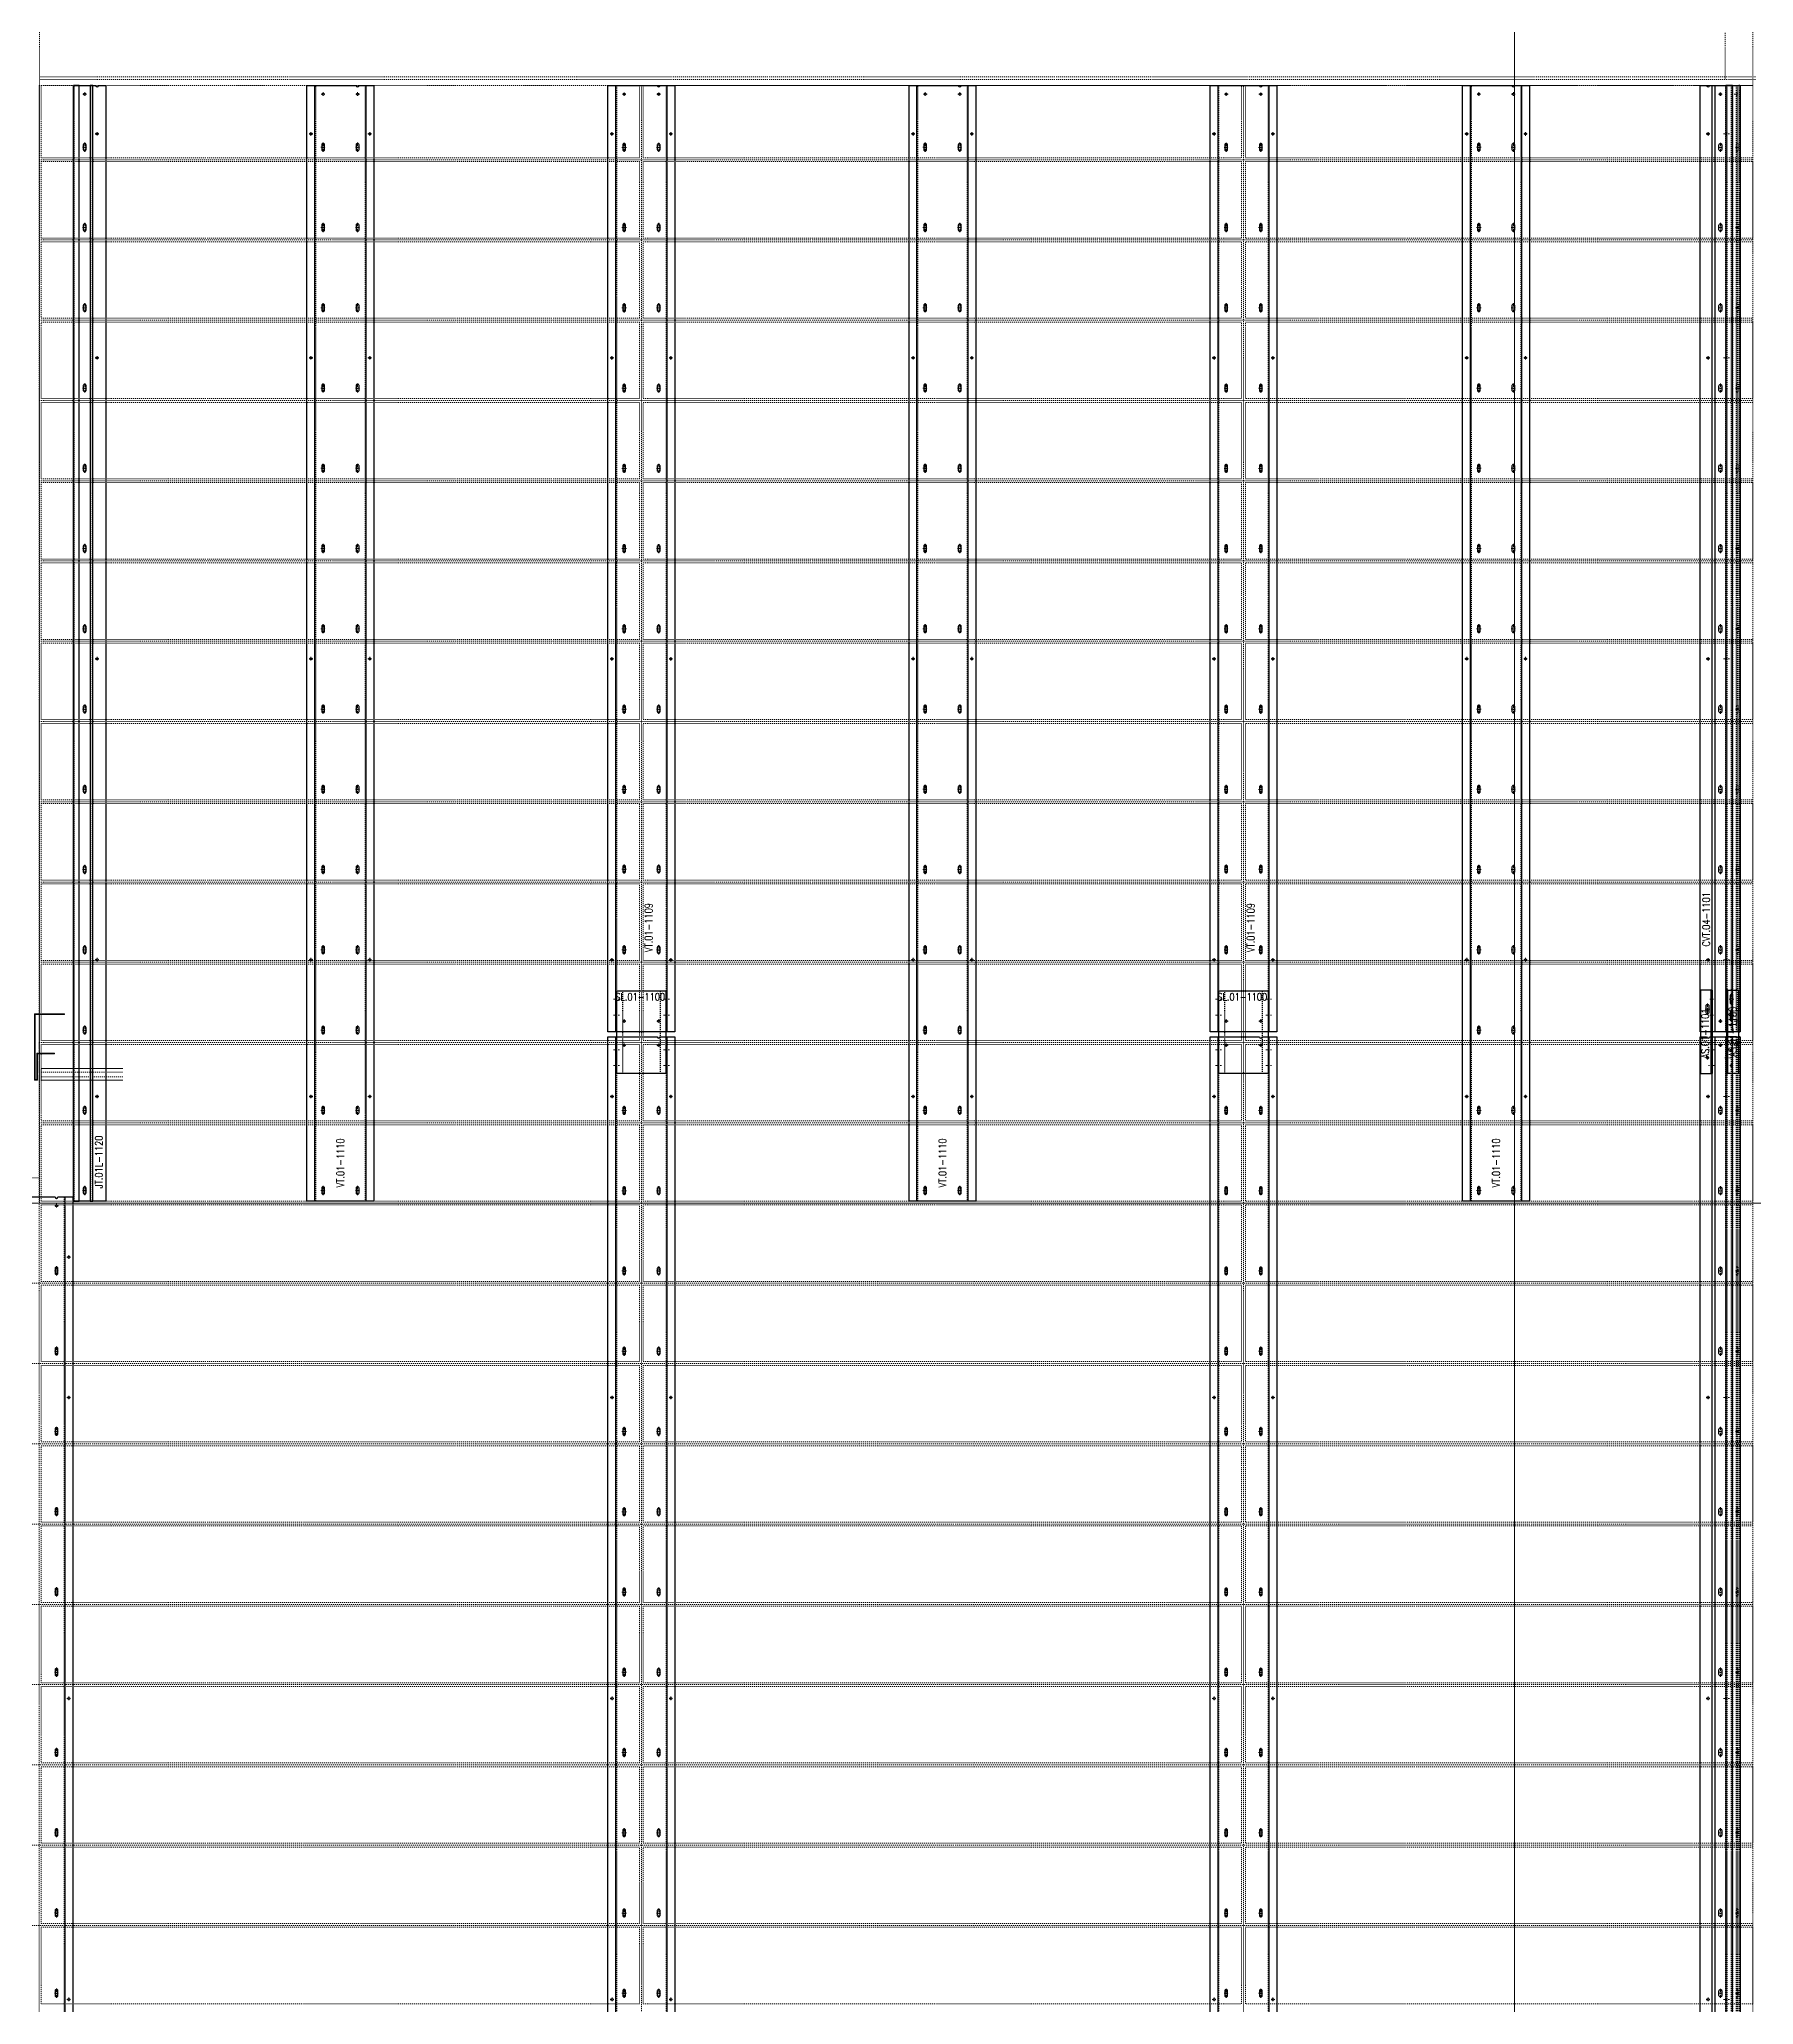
# Model space of a CAD drawing. Header units: inches. Extents: x 11737 to 18084, y -4365 to 1695.
# Drawn here: x 13754.7 to 13925.5, y -348.7 to -152.8 of the extents above; entities that cross this region are included whole.
import ezdxf

# ---------------------------------------------------------------- set-up
doc = ezdxf.new("R2010")
doc.units = ezdxf.units.IN
doc.header["$MEASUREMENT"] = 0
for name, pattern in [('INC-200$0$NBK_CenterX2', [1.083333, 0.666667, -0.125, 0.166667, -0.125]), ('NBK_Center', [0.541667, 0.333333, -0.0625, 0.083333, -0.0625]), ('NBK_Center2', [0.270833, 0.166667, -0.03125, 0.041667, -0.03125]), ('NBK_CenterX2', [1.083333, 0.666667, -0.125, 0.166667, -0.125]), ('NBK_Hidden', [0.125, 0.083333, -0.041667]), ('NBK_Hidden2', [0.0625, 0.041667, -0.020833])]:
    doc.linetypes.add(name, pattern=pattern)
doc.layers.get('Defpoints').update_dxf_attribs({"color": 250, "lineweight": 0})
for name, color, linetype, lineweight in [('!Arch2', 8, 'Continuous', 9), ('!Bracket', 11, 'Continuous', 25), ('!Clip - bent', 20, 'Continuous', 25), ('!Dimension', 50, 'Continuous', 5), ('!Extrusion', 140, 'Continuous', 25), ('!Gridline', 112, 'NBK_CenterX2', 5), ('!Linetype_Center', 220, 'NBK_Center', 9), ('!Linetype_Center2', 222, 'NBK_Center2', 9), ('!Linetype_CenterX2', 224, 'NBK_CenterX2', 9), ('!Linetype_Hidden', 210, 'NBK_Hidden', 9), ('!Misc2', 252, 'NBK_Hidden2', 5), ('!Terracotta', 31, 'Continuous', 20), ('!Terracotta Hatch -- Section', 44, 'Continuous', 5), ('INC-200$0$!Gridline @ 1', 112, 'INC-200$0$NBK_CenterX2', 5)]:
    doc.layers.add(name, color=color, linetype=linetype, lineweight=lineweight)
doc.styles.add('Romans', font='romans.shx', dxfattribs={"width": 0.8})

# ---------------------------------------------------------------- blocks, each defined once
blk = doc.blocks.new('WEST ELEVATION GRID')
for p, q in [((0, -106.7), (0, 1818.09)), ((-1655, 242.4), (842.95, 242.4))]:
    blk.add_line(p, q)
blk = doc.blocks.new('A201')
for p, q in [((23.75, -25), (23.75, 1418.64)), ((-147.01, 1362.9), (-147.01, 218.4)), ((21, 338.4), (21, 330.4)), ((24, 330.65), (-147.01, 330.65)), ((24, 330.4), (-147.01, 330.4)), ((-147.01, 220.9), (-204.51, 220.9))]:
    blk.add_line(p, q)
blk = doc.blocks.new('EWA-TM TERRACOTTA WEST')
at = {"layer": '!Linetype_Hidden'}
for p, q in [((1185, 353.81), (1355.76, 353.81)), ((1245, 96.49), (1245, 353.81)), ((1305, 0.4), (1305, 353.81)), ((1185, 346.4), (1355.76, 346.4)), ((1185, 338.4), (1355.76, 338.4)), ((1185, 330.4), (1355.76, 330.4)), ((1185, 322.4), (1355.76, 322.4)), ((1185, 314.4), (1355.76, 314.4)), ((1185, 306.4), (1355.76, 306.4)), ((1185, 298.4), (1355.76, 298.4)), ((1185, 290.4), (1355.76, 290.4)), ((1185, 282.4), (1355.76, 282.4)), ((1185, 274.4), (1355.76, 274.4)), ((1185, 266.4), (1355.76, 266.4)), ((1185, 258.4), (1355.76, 258.4)), ((1185, 250.4), (1355.76, 250.4)), ((1185, 2.4), (1185, 242.4)), ((-23.75, 234.4), (1355.76, 234.4)), ((-23.75, 226.4), (1355.76, 226.4)), ((-23.75, 218.4), (1355.76, 218.4)), ((-23.75, 210.4), (1355.76, 210.4)), ((-23.75, 202.4), (1355.76, 202.4)), ((-23.75, 194.4), (1355.76, 194.4)), ((-23.75, 186.4), (1355.76, 186.4)), ((-23.75, 178.4), (1355.76, 178.4)), ((-23.75, 170.4), (1355.76, 170.4))]:
    blk.add_line(p, q, dxfattribs=at)
blk.add_lwpolyline([(1185, 353.81), (1185, 242.4), (1125, 242.4), (1125, 353.81)], dxfattribs=at)
for points in [[(1244.81, 346.59), (1185.19, 346.59), (1185.19, 353.81), (1244.81, 353.81)], [(1245.19, 346.59), (1304.81, 346.59), (1304.81, 353.81), (1245.19, 353.81)], [(1305.19, 346.59), (1355.76, 346.59), (1355.76, 353.81), (1305.19, 353.81)], [(1244.81, 338.59), (1185.19, 338.59), (1185.19, 346.21), (1244.81, 346.21)], [(1245.19, 338.59), (1304.81, 338.59), (1304.81, 346.21), (1245.19, 346.21)], [(1355.76, 338.59), (1305.19, 338.59), (1305.19, 346.21), (1355.76, 346.21)], [(1244.81, 338.21), (1185.19, 338.21), (1185.19, 330.59), (1244.81, 330.59)], [(1245.19, 338.21), (1304.81, 338.21), (1304.81, 330.59), (1245.19, 330.59)], [(1355.76, 338.21), (1305.19, 338.21), (1305.19, 330.59), (1355.76, 330.59)], [(1244.81, 322.59), (1185.19, 322.59), (1185.19, 330.21), (1244.81, 330.21)], [(1245.19, 322.59), (1304.81, 322.59), (1304.81, 330.21), (1245.19, 330.21)], [(1355.76, 322.59), (1305.19, 322.59), (1305.19, 330.21), (1355.76, 330.21)], [(1244.81, 322.21), (1185.19, 322.21), (1185.19, 314.59), (1244.81, 314.59)], [(1245.19, 322.21), (1304.81, 322.21), (1304.81, 314.59), (1245.19, 314.59)], [(1355.76, 322.21), (1305.19, 322.21), (1305.19, 314.59), (1355.76, 314.59)], [(1244.81, 306.59), (1185.19, 306.59), (1185.19, 314.21), (1244.81, 314.21)], [(1245.19, 306.59), (1304.81, 306.59), (1304.81, 314.21), (1245.19, 314.21)], [(1355.76, 306.59), (1305.19, 306.59), (1305.19, 314.21), (1355.76, 314.21)], [(1244.81, 306.21), (1185.19, 306.21), (1185.19, 298.59), (1244.81, 298.59)], [(1245.19, 306.21), (1304.81, 306.21), (1304.81, 298.59), (1245.19, 298.59)], [(1355.76, 306.21), (1305.19, 306.21), (1305.19, 298.59), (1355.76, 298.59)], [(1244.81, 290.59), (1185.19, 290.59), (1185.19, 298.21), (1244.81, 298.21)], [(1245.19, 290.59), (1304.81, 290.59), (1304.81, 298.21), (1245.19, 298.21)], [(1355.76, 290.59), (1305.19, 290.59), (1305.19, 298.21), (1355.76, 298.21)], [(1244.81, 290.21), (1185.19, 290.21), (1185.19, 282.59), (1244.81, 282.59)], [(1245.19, 290.21), (1304.81, 290.21), (1304.81, 282.59), (1245.19, 282.59)], [(1355.76, 290.21), (1305.19, 290.21), (1305.19, 282.59), (1355.76, 282.59)], [(1244.81, 274.59), (1185.19, 274.59), (1185.19, 282.21), (1244.81, 282.21)], [(1245.19, 274.59), (1304.81, 274.59), (1304.81, 282.21), (1245.19, 282.21)], [(1355.76, 274.59), (1305.19, 274.59), (1305.19, 282.21), (1355.76, 282.21)], [(1244.81, 274.21), (1185.19, 274.21), (1185.19, 266.59), (1244.81, 266.59)], [(1245.19, 274.21), (1304.81, 274.21), (1304.81, 266.59), (1245.19, 266.59)], [(1355.76, 274.21), (1305.19, 274.21), (1305.19, 266.59), (1355.76, 266.59)], [(1244.81, 258.59), (1185.19, 258.59), (1185.19, 266.21), (1244.81, 266.21)], [(1245.19, 258.59), (1304.81, 258.59), (1304.81, 266.21), (1245.19, 266.21)], [(1355.76, 258.59), (1305.19, 258.59), (1305.19, 266.21), (1355.76, 266.21)], [(1244.81, 258.21), (1185.19, 258.21), (1185.19, 250.59), (1244.81, 250.59)], [(1245.19, 258.21), (1304.81, 258.21), (1304.81, 250.59), (1245.19, 250.59)], [(1355.76, 258.21), (1305.19, 258.21), (1305.19, 250.59), (1355.76, 250.59)], [(1244.81, 242.59), (1185.19, 242.59), (1185.19, 250.21), (1244.81, 250.21)], [(1245.19, 242.59), (1304.81, 242.59), (1304.81, 250.21), (1245.19, 250.21)], [(1355.76, 242.59), (1305.19, 242.59), (1305.19, 250.21), (1355.76, 250.21)], [(1185.19, 242.21), (1185.19, 234.59), (1244.81, 234.59), (1244.81, 242.21), (1185.19, 242.21), (1185.19, 242.21)], [(1245.19, 242.21), (1304.81, 242.21), (1304.81, 234.59), (1245.19, 234.59)], [(1355.76, 242.21), (1305.19, 242.21), (1305.19, 234.59), (1355.76, 234.59)], [(1244.81, 226.59), (1185.19, 226.59), (1185.19, 234.21), (1244.81, 234.21)], [(1245.19, 226.59), (1304.81, 226.59), (1304.81, 234.21), (1245.19, 234.21)], [(1355.76, 226.59), (1305.19, 226.59), (1305.19, 234.21), (1355.76, 234.21)], [(1244.81, 226.21), (1185.19, 226.21), (1185.19, 218.59), (1244.81, 218.59)], [(1245.19, 226.21), (1304.81, 226.21), (1304.81, 218.59), (1245.19, 218.59)], [(1355.76, 226.21), (1305.19, 226.21), (1305.19, 218.59), (1355.76, 218.59)], [(1244.81, 210.59), (1185.19, 210.59), (1185.19, 218.21), (1244.81, 218.21)], [(1245.19, 210.59), (1304.81, 210.59), (1304.81, 218.21), (1245.19, 218.21)], [(1355.76, 210.59), (1305.19, 210.59), (1305.19, 218.21), (1355.76, 218.21)], [(1244.81, 210.21), (1185.19, 210.21), (1185.19, 202.59), (1244.81, 202.59)], [(1245.19, 210.21), (1304.81, 210.21), (1304.81, 202.59), (1245.19, 202.59)], [(1355.76, 210.21), (1305.19, 210.21), (1305.19, 202.59), (1355.76, 202.59)], [(1244.81, 194.59), (1185.19, 194.59), (1185.19, 202.21), (1244.81, 202.21)], [(1245.19, 194.59), (1304.81, 194.59), (1304.81, 202.21), (1245.19, 202.21)], [(1355.76, 194.59), (1305.19, 194.59), (1305.19, 202.21), (1355.76, 202.21)], [(1244.81, 194.21), (1185.19, 194.21), (1185.19, 186.59), (1244.81, 186.59)], [(1245.19, 194.21), (1304.81, 194.21), (1304.81, 186.59), (1245.19, 186.59)], [(1355.76, 194.21), (1305.19, 194.21), (1305.19, 186.59), (1355.76, 186.59)], [(1244.81, 178.59), (1185.19, 178.59), (1185.19, 186.21), (1244.81, 186.21)], [(1245.19, 178.59), (1304.81, 178.59), (1304.81, 186.21), (1245.19, 186.21)], [(1355.76, 178.59), (1305.19, 178.59), (1305.19, 186.21), (1355.76, 186.21)], [(1244.81, 178.21), (1185.19, 178.21), (1185.19, 170.59), (1244.81, 170.59)], [(1245.19, 178.21), (1304.81, 178.21), (1304.81, 170.59), (1245.19, 170.59)], [(1355.76, 178.21), (1305.19, 178.21), (1305.19, 170.59), (1355.76, 170.59)], [(1244.81, 162.59), (1185.19, 162.59), (1185.19, 170.21), (1244.81, 170.21)], [(1245.19, 162.59), (1304.81, 162.59), (1304.81, 170.21), (1245.19, 170.21)], [(1355.76, 162.59), (1305.19, 162.59), (1305.19, 170.21), (1355.76, 170.21)]]:
    blk.add_lwpolyline(points, close=True, dxfattribs=at)
blk = doc.blocks.new('A$C5EB96F20')
at = {"layer": '!Linetype_CenterX2', "color": 1}
blk.add_lwpolyline([(-0.49, -2.83), (-0.49, -6.62)], dxfattribs=at)
at = {"layer": '!Terracotta', "color": 1, "linetype": 'ByBlock'}
blk.add_lwpolyline([(-8.81, -6.62), (-0.67, -6.62), (-0.67, -5.44), (-8.81, -5.44)], dxfattribs=at)
at = {"layer": '!Terracotta Hatch -- Section', "color": 1, "linetype": 'NBK_Hidden2'}
blk.add_lwpolyline([(-8.81, -6.27), (-0.67, -6.27), (-0.67, -5.8), (-8.81, -5.8)], dxfattribs=at)
at = {"color": 1, "linetype": 'ByBlock'}
blk.add_lwpolyline([(-2, -4), (-0.3, -4), (-0.3, -6.62), (0, -6.62), (0, 0), (-3, 0), (-3, -0.06), (-0.06, -0.06), (-0.06, -6.56), (-0.24, -6.56), (-0.24, -3.93), (-2, -3.93)], close=True, dxfattribs=at)
blk = doc.blocks.new('A$C5F5C4D7D')
at = {"layer": 'Defpoints', "color": 1, "xscale": -1}
blk.add_blockref('A$C5EB96F20', (1184.51, 261.26), dxfattribs=at)
blk = doc.blocks.new('GRID_ELEV WEST_W')
at = {"layer": '!Gridline'}
for p, q in [((991.12, -1239.57), (991.12, 403.85)), ((-594.98, -1040.63), (1164.09, -1040.63))]:
    blk.add_line(p, q, dxfattribs=at)
blk = doc.blocks.new('WEEP HOLE')
at = {"layer": '!Linetype_Center'}
for p, q in [((-0.22, 0.37), (0.22, 0.37)), ((0, 0.83), (0, -0.08))]:
    blk.add_line(p, q, dxfattribs=at)
at = {"color": 0}
blk.add_lwpolyline([(-0.14, 0.61), (-0.14, 0.14, 0.414214), (0, 0, 0.414214), (0.14, 0.14), (0.14, 0.61, 0.414214), (0, 0.75, 0.414214)], format="xyb", close=True, dxfattribs=at)
blk = doc.blocks.new('TAP HOLE_5mm')
at = {"layer": '!Linetype_Center2'}
for points in [[(-0.18, 0), (0.18, 0)], [(0, 0.18), (0, -0.18)]]:
    blk.add_lwpolyline(points, dxfattribs=at)
blk.add_circle((0, 0), 0.101)
blk = doc.blocks.new('SLOTTED SECTION HOLE')
at = {"layer": '!Linetype_Center2'}
blk.add_line((-0.33, 0), (0.26, 0), dxfattribs=at)
at = {"layer": '!Misc2'}
blk.add_lwpolyline([(-0.08, 0.47), (0, 0.47), (0, -0.47), (-0.08, -0.47)], close=True, dxfattribs=at)
blk = doc.blocks.new('VT.01-1125-')
at = {"layer": '!Extrusion'}
blk.add_lwpolyline([(3.33, 0), (-3.33, 0), (-3.33, 119.53), (1.58, 119.53, 1), (1.86, 119.53), (3.33, 119.53)], format="xyb", close=True, dxfattribs=at)
for points in [[(-2.54, 119.53), (1.58, 119.53)], [(1.86, 119.53), (2.54, 119.53), (2.54, 0), (-2.54, 0), (-2.54, 119.53), (1.58, 119.53)], [(1.86, 119.53), (2.54, 119.53)]]:
    blk.add_lwpolyline(points, dxfattribs=at)
at = {"layer": '!Extrusion', "linetype": 'NBK_Hidden'}
blk.add_lwpolyline([(1.86, 119.53), (2.46, 119.53), (2.46, 0), (-2.46, 0), (-2.46, 119.53), (1.58, 119.53)], dxfattribs=at)
at = {"layer": '!Dimension', "rotation": 360}
for p in [(-2.46, 3.23), (-2.46, 1.65), (2.54, 3.23), (2.54, 1.65)]:
    blk.add_blockref('SLOTTED SECTION HOLE', p, dxfattribs=at)
at = {"layer": '!Extrusion', "rotation": 360}
for name, p in [('TAP HOLE_5mm', (-1.72, 118.65)), ('TAP HOLE_5mm', (1.72, 118.65)), ('TAP HOLE_5mm', (-2.93, 113.53)), ('TAP HOLE_5mm', (2.93, 113.53)), ('WEEP HOLE', (-1.72, 111.79)), ('WEEP HOLE', (1.72, 111.79)), ('WEEP HOLE', (-1.72, 103.79)), ('WEEP HOLE', (1.72, 103.79)), ('TAP HOLE_5mm', (-2.93, 99.54)), ('TAP HOLE_5mm', (2.93, 99.54)), ('WEEP HOLE', (-1.72, 95.79)), ('WEEP HOLE', (1.72, 95.79)), ('WEEP HOLE', (-1.72, 87.79)), ('WEEP HOLE', (1.72, 87.79)), ('WEEP HOLE', (-1.72, 79.79)), ('WEEP HOLE', (1.72, 79.79)), ('WEEP HOLE', (-1.72, 71.79)), ('WEEP HOLE', (1.72, 71.79)), ('TAP HOLE_5mm', (-2.93, 69.54)), ('TAP HOLE_5mm', (2.93, 69.54)), ('WEEP HOLE', (-1.72, 63.79)), ('WEEP HOLE', (1.72, 63.79)), ('WEEP HOLE', (-1.72, 55.79)), ('WEEP HOLE', (1.72, 55.79)), ('WEEP HOLE', (-1.72, 47.79)), ('WEEP HOLE', (1.72, 47.79)), ('TAP HOLE_5mm', (-2.93, 39.54)), ('WEEP HOLE', (-1.72, 39.79)), ('WEEP HOLE', (1.72, 39.79)), ('TAP HOLE_5mm', (2.93, 39.54)), ('WEEP HOLE', (-1.72, 31.79)), ('WEEP HOLE', (1.72, 31.79)), ('WEEP HOLE', (-1.72, 23.79)), ('WEEP HOLE', (1.72, 23.79)), ('WEEP HOLE', (-1.72, 15.79)), ('WEEP HOLE', (1.72, 15.79)), ('TAP HOLE_5mm', (-2.93, 9.54)), ('WEEP HOLE', (-1.72, 7.79)), ('WEEP HOLE', (1.72, 7.79)), ('TAP HOLE_5mm', (2.93, 9.54)), ('TAP HOLE_5mm', (-1.72, 1.06)), ('TAP HOLE_5mm', (1.72, 1.06))]:
    blk.add_blockref(name, p, dxfattribs=at)
at = {"layer": 'Defpoints', "color": 1, "insert": (0.95, 3.78), "char_height": 0.75, "width": 1.65, "attachment_point": 5, "rotation": 90, "style": 'Romans'}
blk.add_mtext('VT.01-1125', dxfattribs=at)
blk = doc.blocks.new('CLEAR SECTION HOLE')
at = {"layer": '!Linetype_Center2'}
blk.add_line((-0.33, 0), (0.26, 0), dxfattribs=at)
at = {"layer": '!Misc2'}
blk.add_lwpolyline([(-0.08, 0.1), (0, 0.1), (0, -0.1), (-0.08, -0.1)], close=True, dxfattribs=at)
blk = doc.blocks.new('19mm WEEP HOLE')
at = {"layer": '!Linetype_Center'}
blk.add_line((-0.37, 0.2), (-0.37, -0.12), dxfattribs=at)
at = {"linetype": 'NBK_Hidden'}
blk.add_lwpolyline([(-0.75, 0.08), (0, 0.08), (0, 0), (-0.75, 0)], close=True, dxfattribs=at)
blk = doc.blocks.new('HOLE SECTION')
at = {"layer": '!Linetype_Center2'}
blk.add_line((-0.33, 0), (0.26, 0), dxfattribs=at)
at = {"layer": '!Misc2'}
blk.add_lwpolyline([(-0.09, 0.1), (0, 0.1), (0, -0.1), (-0.09, -0.1)], close=True, dxfattribs=at)
blk = doc.blocks.new('SECTION CLEAR HOLE 1')
at = {"layer": '!Linetype_Center2'}
blk.add_line((-0.33, 0, 0), (0.26, 0, 0), dxfattribs=at)
at = {"layer": '!Misc2'}
blk.add_lwpolyline([(-0.12, 0.1), (0, 0.1), (0, -0.1), (-0.12, -0.1)], close=True, dxfattribs=at)
blk = doc.blocks.new('SLOTTED SECTION1')
at = {"layer": '!Linetype_Center2'}
blk.add_lwpolyline([(-0.24, 0), (0.12, 0)], dxfattribs=at)
at = {"layer": '!Misc2'}
blk.add_lwpolyline([(-0.12, 0.47), (0, 0.47), (0, -0.47), (-0.12, -0.47)], close=True, dxfattribs=at)
blk = doc.blocks.new('SLOTTED HOLE 1')
at = {"layer": '!Linetype_Center'}
for p, q in [((0, 0.55), (0, -0.55)), ((-0.22, 0), (0.22, 0))]:
    blk.add_line(p, q, dxfattribs=at)
at = {"color": 0}
blk.add_lwpolyline([(-0.14, 0.33), (-0.14, -0.33, 0.414214), (0, -0.47, 0.414214), (0.14, -0.33), (0.14, 0.33, 0.414214), (0, 0.47, 0.414214)], format="xyb", close=True, dxfattribs=at)
blk = doc.blocks.new('SL.01-1101')
at = {"layer": '!Bracket'}
for points in [[(4.65, -1.3), (4.65, -0.12), (-3.67, -0.12), (-3.67, -1.3)], [(-3.67, -1.3), (-3.67, -1.18), (4.65, -1.18), (4.65, -1.3)]]:
    blk.add_lwpolyline(points, close=True, dxfattribs=at)
at = {"layer": '!Dimension', "xscale": -1, "rotation": 270}
for name, p in [('SECTION CLEAR HOLE 1', (-2.88, -1.18)), ('SECTION CLEAR HOLE 1', (-1.3, -1.18)), ('SLOTTED SECTION1', (2.15, -1.18)), ('SLOTTED SECTION1', (3.73, -1.18))]:
    blk.add_blockref(name, p, dxfattribs=at)
at = {"layer": '!Extrusion', "xscale": -1, "rotation": 270}
blk.add_blockref('TAP HOLE_5mm', (-2.09, -0.83), dxfattribs=at)
at = {"layer": '!Extrusion', "linetype": 'NBK_Hidden', "xscale": -1, "rotation": 270}
blk.add_blockref('SLOTTED HOLE 1', (2.75, -0.83), dxfattribs=at)
at = {"layer": 'Defpoints', "color": 30, "insert": (0.32, -0.6), "char_height": 0.75, "width": 1.65, "attachment_point": 5, "style": 'Romans'}
blk.add_mtext('AS.01-1101', dxfattribs=at)
blk = doc.blocks.new('AS.01-1100-')
at = {"layer": '!Bracket'}
for points in [[(4.65, 1.33), (4.65, 0.15), (-3.67, 0.15), (-3.67, 1.33)], [(-3.67, 1.33), (-3.67, 1.21), (4.65, 1.21), (4.65, 1.33)]]:
    blk.add_lwpolyline(points, close=True, dxfattribs=at)
at = {"layer": '!Dimension', "rotation": 270}
for name, p in [('SECTION CLEAR HOLE 1', (-2.09, 1.21)), ('SLOTTED SECTION1', (2.75, 1.21))]:
    blk.add_blockref(name, p, dxfattribs=at)
at = {"layer": '!Extrusion', "rotation": 270}
for p in [(-2.88, 0.86, 0), (-1.3, 0.86, 0)]:
    blk.add_blockref('TAP HOLE_5mm', p, dxfattribs=at)
at = {"layer": '!Extrusion', "linetype": 'NBK_Hidden', "rotation": 270}
for p in [(2.15, 0.86), (3.73, 0.86)]:
    blk.add_blockref('SLOTTED HOLE 1', p, dxfattribs=at)
at = {"layer": 'Defpoints', "color": 30, "insert": (0.49, 0.74), "char_height": 0.75, "width": 1.65, "attachment_point": 5, "style": 'Romans'}
blk.add_mtext('AS.01-1100', dxfattribs=at)
blk = doc.blocks.new('CVT.04-1109-')
at = {"layer": '!Extrusion'}
blk.add_lwpolyline([(0, 0), (-3.97, 0), (-3.97, 135.5), (-3.34, 135.5, 1), (-3.06, 135.5), (0, 135.5)], format="xyb", close=True, dxfattribs=at)
for points in [[(-2.78, 135.5), (-2.53, 135.5), (-2.53, 0), (-2.78, 0)], [(-1.41, 0), (-0.76, 0), (-0.76, 135.5), (-1.41, 135.5)]]:
    blk.add_lwpolyline(points, close=True, dxfattribs=at)
at = {"layer": '!Extrusion', "linetype": 'NBK_Hidden'}
for points in [[(-1.33, 0), (-1.42, 0), (-1.42, 135.5), (-1.33, 135.5)], [(-0.76, 0), (-0.86, 0), (-0.86, 135.5), (-0.76, 135.5)], [(-0.35, 135.5), (-0.28, 135.5), (-0.28, 0), (-0.35, 0)], [(-0.14, 0), (-0.04, 0), (-0.04, 135.5), (-0.14, 135.5)]]:
    blk.add_lwpolyline(points, close=True, dxfattribs=at)
at = {"layer": '!Dimension'}
for name, p in [('CLEAR SECTION HOLE', (-0.28, 134.66)), ('HOLE SECTION', (-1.33, 129.54)), ('HOLE SECTION', (-1.33, 99.54)), ('HOLE SECTION', (-1.33, 69.54)), ('HOLE SECTION', (-1.33, 39.54)), ('HOLE SECTION', (-1.33, 9.54)), ('CLEAR SECTION HOLE', (-0.28, 1.06))]:
    blk.add_blockref(name, p, dxfattribs=at)
at = {"layer": '!Extrusion', "xscale": -1}
for name, p in [('TAP HOLE_5mm', (-1.97, 134.66)), ('WEEP HOLE', (-1.97, 127.78)), ('WEEP HOLE', (-1.97, 119.78)), ('WEEP HOLE', (-1.97, 111.78)), ('WEEP HOLE', (-1.97, 103.78)), ('WEEP HOLE', (-1.97, 95.78)), ('WEEP HOLE', (-1.97, 87.78)), ('WEEP HOLE', (-1.97, 79.78)), ('WEEP HOLE', (-1.97, 71.78)), ('WEEP HOLE', (-1.97, 63.78)), ('WEEP HOLE', (-1.97, 55.78)), ('WEEP HOLE', (-1.97, 47.78)), ('WEEP HOLE', (-1.97, 39.78)), ('WEEP HOLE', (-1.97, 31.78)), ('WEEP HOLE', (-1.97, 23.78)), ('WEEP HOLE', (-1.97, 15.78)), ('WEEP HOLE', (-1.97, 7.78)), ('TAP HOLE_5mm', (-1.97, 1.06))]:
    blk.add_blockref(name, p, dxfattribs=at)
at = {"layer": '!Extrusion'}
for name, p, rotation in [('TAP HOLE_5mm', (-3.2, 129.54), 360), ('19mm WEEP HOLE', (-0.35, 127.78), 270), ('19mm WEEP HOLE', (-0.35, 119.78), 270), ('19mm WEEP HOLE', (-0.35, 111.78), 270), ('19mm WEEP HOLE', (-0.35, 103.78), 270), ('TAP HOLE_5mm', (-3.2, 99.54), 360), ('19mm WEEP HOLE', (-0.35, 95.78), 270), ('19mm WEEP HOLE', (-0.35, 87.78), 270), ('19mm WEEP HOLE', (-0.35, 79.78), 270), ('19mm WEEP HOLE', (-0.35, 71.78), 270), ('TAP HOLE_5mm', (-3.2, 69.54), 360), ('19mm WEEP HOLE', (-0.35, 63.78), 270), ('19mm WEEP HOLE', (-0.35, 55.78), 270), ('19mm WEEP HOLE', (-0.35, 47.78), 270), ('TAP HOLE_5mm', (-3.2, 39.54), 360), ('19mm WEEP HOLE', (-0.35, 39.78), 270), ('19mm WEEP HOLE', (-0.35, 31.78), 270), ('19mm WEEP HOLE', (-0.35, 23.78), 270), ('19mm WEEP HOLE', (-0.35, 15.78), 270), ('TAP HOLE_5mm', (-3.2, 9.54), 360), ('19mm WEEP HOLE', (-0.35, 7.78), 270)]:
    blk.add_blockref(name, p, dxfattribs=dict(at, rotation=rotation))
at = {"color": 144, "rotation": 90}
for name, p in [('SL.01-1101', (-4.08, 135.5)), ('AS.01-1100-', (0, 135.5))]:
    blk.add_blockref(name, p, dxfattribs=at)
at = {"layer": 'Defpoints', "color": 3, "insert": (-3.38, 13.62), "char_height": 0.75, "width": 1.65, "attachment_point": 5, "rotation": 90, "style": 'Romans'}
blk.add_mtext('CVT.04-1109', dxfattribs=at)
blk = doc.blocks.new('CVT.01-1101-')
at = {"layer": '!Extrusion'}
blk.add_lwpolyline([(-3.97, 0), (-3.97, 94.33), (-3.34, 94.33, 1), (-3.06, 94.33), (0, 94.33), (0, 0)], format="xyb", close=True, dxfattribs=at)
for points in [[(-2.78, 0), (-2.78, 94.33), (-2.53, 94.33), (-2.53, 0)], [(-0.76, 0), (-0.76, 94.33), (-1.41, 94.33), (-1.41, 0)]]:
    blk.add_lwpolyline(points, close=True, dxfattribs=at)
at = {"layer": '!Extrusion', "linetype": 'NBK_Hidden'}
for points in [[(-1.42, 0), (-1.42, 94.33), (-1.33, 94.33), (-1.33, 0)], [(-0.86, 0), (-0.86, 94.33), (-0.76, 94.33), (-0.76, 0)], [(-0.35, 0), (-0.35, 94.33), (-0.28, 94.33), (-0.28, 0)], [(-0.04, 0), (-0.04, 94.33), (-0.14, 94.33), (-0.14, 0)]]:
    blk.add_lwpolyline(points, close=True, dxfattribs=at)
at = {"layer": '!Dimension'}
for name, p in [('CLEAR SECTION HOLE', (-0.28, 93.45)), ('HOLE SECTION', (-1.33, 89.49)), ('HOLE SECTION', (-1.33, 67.16)), ('HOLE SECTION', (-1.33, 37.16)), ('HOLE SECTION', (-1.33, 7.16)), ('CLEAR SECTION HOLE', (-0.28, 1.06))]:
    blk.add_blockref(name, p, dxfattribs=at)
at = {"layer": '!Extrusion', "xscale": -1}
for name, p in [('TAP HOLE_5mm', (-1.97, 93.45)), ('WEEP HOLE', (-1.97, 87.78)), ('WEEP HOLE', (-1.97, 79.78)), ('WEEP HOLE', (-1.97, 71.78)), ('WEEP HOLE', (-1.97, 63.78)), ('WEEP HOLE', (-1.97, 55.78)), ('WEEP HOLE', (-1.97, 47.78)), ('WEEP HOLE', (-1.97, 39.78)), ('WEEP HOLE', (-1.97, 31.78)), ('WEEP HOLE', (-1.97, 23.78)), ('WEEP HOLE', (-1.97, 15.78)), ('WEEP HOLE', (-1.97, 7.78)), ('TAP HOLE_5mm', (-1.97, 1.06))]:
    blk.add_blockref(name, p, dxfattribs=at)
at = {"layer": '!Extrusion'}
for p in [(-3.2, 89.49), (-3.2, 67.16), (-3.2, 37.16), (-3.2, 7.16)]:
    blk.add_blockref('TAP HOLE_5mm', p, dxfattribs=at)
at = {"layer": '!Extrusion', "rotation": 270}
for p in [(-0.35, 87.78), (-0.35, 79.78), (-0.35, 71.78), (-0.35, 63.78), (-0.35, 55.78), (-0.35, 47.78), (-0.35, 39.78), (-0.35, 31.78), (-0.35, 23.78), (-0.35, 15.78), (-0.35, 7.78)]:
    blk.add_blockref('19mm WEEP HOLE', p, dxfattribs=at)
at = {"layer": 'Defpoints', "color": 3, "insert": (-3.38, 11.2), "char_height": 0.75, "width": 1.65, "attachment_point": 5, "rotation": 90, "style": 'Romans'}
blk.add_mtext('CVT.04-1101', dxfattribs=at)
blk = doc.blocks.new('VT.01-1124-')
at = {"layer": '!Extrusion'}
blk.add_lwpolyline([(-2.45, 140.09), (2.45, 140.09), (2.45, 131.83), (-2.45, 131.83)], close=True, dxfattribs=at)
at = {"layer": '!Extrusion', "linetype": 'NBK_Hidden2'}
blk.add_lwpolyline([(-1.86, 140.09), (1.86, 140.09), (1.86, 131.83), (-1.86, 131.83)], close=True, dxfattribs=at)
at = {"layer": '!Extrusion'}
blk.add_lwpolyline([(-3.33, 0), (-3.33, 135.5), (1.58, 135.5, 1), (1.86, 135.5), (3.33, 135.5), (3.33, 0)], format="xyb", close=True, dxfattribs=at)
for points in [[(-2.54, 0), (-2.54, 135.5), (1.58, 135.5)], [(1.86, 135.5), (2.54, 135.5), (2.54, 0)]]:
    blk.add_lwpolyline(points, dxfattribs=at)
at = {"layer": '!Extrusion', "linetype": 'NBK_Hidden'}
for points in [[(-2.46, 0), (-2.46, 135.5)], [(2.46, 135.5), (2.46, 0)]]:
    blk.add_lwpolyline(points, dxfattribs=at)
at = {"layer": '!Dimension', "rotation": 360}
for name, p in [('CLEAR SECTION HOLE', (-2.46, 134.2)), ('CLEAR SECTION HOLE', (2.54, 134.2)), ('CLEAR SECTION HOLE', (-2.46, 132.62)), ('CLEAR SECTION HOLE', (2.54, 132.62)), ('SLOTTED SECTION HOLE', (-2.46, 3.23)), ('SLOTTED SECTION HOLE', (-2.46, 1.65)), ('SLOTTED SECTION HOLE', (2.54, 3.23)), ('SLOTTED SECTION HOLE', (2.54, 1.65))]:
    blk.add_blockref(name, p, dxfattribs=at)
at = {"layer": '!Extrusion', "rotation": 360}
for name, p in [('TAP HOLE_5mm', (-1.72, 134.66)), ('TAP HOLE_5mm', (1.72, 134.66)), ('TAP HOLE_5mm', (-2.93, 129.54)), ('TAP HOLE_5mm', (2.93, 129.54)), ('WEEP HOLE', (-1.72, 127.78)), ('WEEP HOLE', (1.72, 127.78)), ('WEEP HOLE', (-1.72, 119.78)), ('WEEP HOLE', (1.72, 119.78)), ('WEEP HOLE', (-1.72, 111.78)), ('WEEP HOLE', (1.72, 111.78)), ('WEEP HOLE', (-1.72, 103.78)), ('WEEP HOLE', (1.72, 103.78)), ('TAP HOLE_5mm', (-2.93, 99.54)), ('TAP HOLE_5mm', (2.93, 99.54)), ('WEEP HOLE', (-1.72, 95.78)), ('WEEP HOLE', (1.72, 95.78)), ('WEEP HOLE', (-1.72, 87.78)), ('WEEP HOLE', (1.72, 87.78)), ('WEEP HOLE', (-1.72, 79.78)), ('WEEP HOLE', (1.72, 79.78)), ('WEEP HOLE', (-1.72, 71.78)), ('WEEP HOLE', (1.72, 71.78)), ('TAP HOLE_5mm', (-2.93, 69.54)), ('TAP HOLE_5mm', (2.93, 69.54)), ('WEEP HOLE', (-1.72, 63.78)), ('WEEP HOLE', (1.72, 63.78)), ('WEEP HOLE', (-1.72, 55.78)), ('WEEP HOLE', (1.72, 55.78)), ('WEEP HOLE', (-1.72, 47.78)), ('WEEP HOLE', (1.72, 47.78)), ('TAP HOLE_5mm', (-2.93, 39.54)), ('WEEP HOLE', (-1.72, 39.78)), ('WEEP HOLE', (1.72, 39.78)), ('TAP HOLE_5mm', (2.93, 39.54)), ('WEEP HOLE', (-1.72, 31.78)), ('WEEP HOLE', (1.72, 31.78)), ('WEEP HOLE', (-1.72, 23.78)), ('WEEP HOLE', (1.72, 23.78)), ('WEEP HOLE', (-1.72, 15.78)), ('WEEP HOLE', (1.72, 15.78)), ('TAP HOLE_5mm', (-2.93, 9.54)), ('WEEP HOLE', (-1.72, 7.78)), ('WEEP HOLE', (1.72, 7.78)), ('TAP HOLE_5mm', (2.93, 9.54)), ('TAP HOLE_5mm', (-1.72, 1.06)), ('TAP HOLE_5mm', (1.72, 1.06))]:
    blk.add_blockref(name, p, dxfattribs=at)
at = {"layer": 'Defpoints', "color": 30, "insert": (-0.12, 139.47), "char_height": 0.75, "width": 1.65, "attachment_point": 5, "style": 'Romans'}
blk.add_mtext('SL.01-1100', dxfattribs=at)
at = {"layer": 'Defpoints', "color": 1, "insert": (0.98, 4.37), "char_height": 0.75, "width": 1.65, "attachment_point": 5, "rotation": 90, "style": 'Romans'}
blk.add_mtext('VT.01-1124', dxfattribs=at)
blk = doc.blocks.new('VT.01-1109-')
at = {"layer": '!Extrusion'}
blk.add_lwpolyline([(-3.33, 0), (-3.33, 94.33), (1.58, 94.33, 1), (1.86, 94.33), (3.32, 94.33), (3.32, 0)], format="xyb", close=True, dxfattribs=at)
for points in [[(-2.54, 0), (-2.54, 94.33), (1.58, 94.33)], [(1.86, 94.33), (2.54, 94.33), (2.54, 0)]]:
    blk.add_lwpolyline(points, dxfattribs=at)
at = {"layer": '!Extrusion', "linetype": 'NBK_Hidden'}
for points in [[(-2.46, 0), (-2.46, 94.33), (1.58, 94.33)], [(1.86, 94.33), (2.46, 94.33), (2.46, 0)]]:
    blk.add_lwpolyline(points, dxfattribs=at)
at = {"layer": '!Dimension', "rotation": 360}
for p in [(-2.46, 3.23), (-2.46, 1.65), (2.54, 3.23), (2.54, 1.65)]:
    blk.add_blockref('SLOTTED SECTION HOLE', p, dxfattribs=at)
at = {"layer": '!Extrusion', "rotation": 360}
for name, p in [('TAP HOLE_5mm', (-1.72, 93.45)), ('TAP HOLE_5mm', (1.72, 93.45)), ('TAP HOLE_5mm', (-2.94, 89.49)), ('WEEP HOLE', (-1.72, 87.78)), ('WEEP HOLE', (1.72, 87.78)), ('TAP HOLE_5mm', (2.93, 89.49)), ('WEEP HOLE', (-1.72, 79.78)), ('WEEP HOLE', (1.72, 79.78)), ('WEEP HOLE', (-1.72, 71.78)), ('WEEP HOLE', (1.72, 71.78)), ('TAP HOLE_5mm', (-2.94, 67.16)), ('TAP HOLE_5mm', (2.93, 67.16)), ('WEEP HOLE', (-1.72, 63.78)), ('WEEP HOLE', (1.72, 63.78)), ('WEEP HOLE', (-1.72, 55.78)), ('WEEP HOLE', (1.72, 55.78)), ('WEEP HOLE', (-1.72, 47.78)), ('WEEP HOLE', (1.72, 47.78)), ('WEEP HOLE', (-1.72, 39.78)), ('WEEP HOLE', (1.72, 39.78)), ('TAP HOLE_5mm', (-2.94, 37.16)), ('TAP HOLE_5mm', (2.93, 37.16)), ('WEEP HOLE', (-1.72, 31.78)), ('WEEP HOLE', (1.72, 31.78)), ('WEEP HOLE', (-1.72, 23.78)), ('WEEP HOLE', (1.72, 23.78)), ('WEEP HOLE', (-1.72, 15.84)), ('WEEP HOLE', (1.72, 15.84)), ('WEEP HOLE', (-1.72, 7.78)), ('WEEP HOLE', (1.72, 7.78)), ('TAP HOLE_5mm', (-2.94, 7.16)), ('TAP HOLE_5mm', (2.93, 7.16)), ('TAP HOLE_5mm', (-1.72, 1.06)), ('TAP HOLE_5mm', (1.72, 1.06))]:
    blk.add_blockref(name, p, dxfattribs=at)
at = {"layer": 'Defpoints', "color": 1, "insert": (0.72, 10.38), "char_height": 0.75, "width": 1.65, "attachment_point": 5, "rotation": 90, "style": 'Romans'}
blk.add_mtext('VT.01-1109', dxfattribs=at)
blk = doc.blocks.new('JT.01L-1120')
at = {"layer": '!Extrusion'}
for points in [[(0.57, 0), (0.57, 111.22), (0, 111.22), (0, 0)], [(1.95, 0), (1.95, 111.22), (1.69, 111.22), (1.69, 0)]]:
    blk.add_lwpolyline(points, close=True, dxfattribs=at)
at = {"layer": '!Extrusion', "linetype": 'NBK_Hidden'}
for points in [[(0.08, 0), (0.08, 111.22), (0, 111.22), (0, 0)], [(1.95, 0), (1.95, 111.22), (1.87, 111.22), (1.87, 0)]]:
    blk.add_lwpolyline(points, close=True, dxfattribs=at)
at = {"layer": '!Extrusion'}
blk.add_lwpolyline([(0, 0), (0, 111.22), (2.22, 111.22, 1), (2.5, 111.22), (3.25, 111.22), (3.25, 0)], format="xyb", close=True, dxfattribs=at)
at = {"layer": '!Extrusion', "rotation": 360}
for p in [(1.13, 110.35), (2.36, 106.39), (2.36, 84.06), (2.36, 54.06), (2.36, 24.06), (2.36, 10.43)]:
    blk.add_blockref('TAP HOLE_5mm', p, dxfattribs=at)
at = {"layer": '!Extrusion'}
for p in [(1.13, 104.68), (1.13, 96.68), (1.13, 88.68), (1.13, 80.68), (1.13, 72.68), (1.13, 64.68), (1.13, 56.68), (1.13, 48.68), (1.13, 40.68), (1.13, 32.68), (1.13, 24.68), (1.13, 16.68), (1.13, 8.68), (1.13, 0.68)]:
    blk.add_blockref('WEEP HOLE', p, dxfattribs=at)
at = {"layer": 'Defpoints', "color": 2, "insert": (2.54, 3.9), "char_height": 0.75, "width": 1.65, "attachment_point": 5, "rotation": 90, "style": 'Romans'}
blk.add_mtext('JT.01L-1120', dxfattribs=at)
blk = doc.blocks.new('VT.01-1110-')
at = {"layer": '!Extrusion'}
blk.add_lwpolyline([(3.33, 0), (-3.33, 0), (-3.33, 111.22), (1.58, 111.22, 1), (1.86, 111.22), (3.33, 111.22)], format="xyb", close=True, dxfattribs=at)
for points in [[(-2.54, 111.22), (1.58, 111.22)], [(1.86, 111.22), (2.54, 111.22), (2.54, 0), (-2.54, 0), (-2.54, 111.22), (1.58, 111.22)], [(1.86, 111.22), (2.54, 111.22)]]:
    blk.add_lwpolyline(points, dxfattribs=at)
at = {"layer": '!Extrusion', "linetype": 'NBK_Hidden'}
blk.add_lwpolyline([(1.86, 111.22), (2.46, 111.22), (2.46, 0), (-2.46, 0), (-2.46, 111.22), (1.58, 111.22)], dxfattribs=at)
at = {"layer": '!Extrusion', "rotation": 360}
for name, p in [('TAP HOLE_5mm', (-1.72, 110.35)), ('TAP HOLE_5mm', (1.72, 110.35)), ('TAP HOLE_5mm', (-2.93, 106.38)), ('TAP HOLE_5mm', (2.93, 106.38)), ('WEEP HOLE', (-1.72, 104.68)), ('WEEP HOLE', (1.72, 104.68)), ('WEEP HOLE', (-1.72, 96.68)), ('WEEP HOLE', (1.72, 96.68)), ('WEEP HOLE', (-1.72, 88.68)), ('WEEP HOLE', (1.72, 88.68)), ('TAP HOLE_5mm', (-2.93, 84.06)), ('TAP HOLE_5mm', (2.93, 84.06)), ('WEEP HOLE', (-1.72, 80.68)), ('WEEP HOLE', (1.72, 80.68)), ('WEEP HOLE', (-1.72, 72.68)), ('WEEP HOLE', (1.72, 72.68)), ('WEEP HOLE', (-1.72, 64.68)), ('WEEP HOLE', (1.72, 64.68)), ('WEEP HOLE', (-1.72, 56.68)), ('WEEP HOLE', (1.72, 56.68)), ('TAP HOLE_5mm', (-2.93, 54.06)), ('TAP HOLE_5mm', (2.93, 54.06)), ('WEEP HOLE', (-1.72, 48.68)), ('WEEP HOLE', (1.72, 48.68)), ('WEEP HOLE', (-1.72, 40.68)), ('WEEP HOLE', (1.72, 40.68)), ('WEEP HOLE', (-1.72, 32.68)), ('WEEP HOLE', (1.72, 32.68)), ('WEEP HOLE', (-1.72, 24.68)), ('WEEP HOLE', (1.72, 24.68)), ('TAP HOLE_5mm', (-2.93, 24.06)), ('TAP HOLE_5mm', (2.93, 24.06)), ('WEEP HOLE', (-1.72, 16.68)), ('WEEP HOLE', (1.72, 16.68)), ('TAP HOLE_5mm', (-2.93, 10.43)), ('TAP HOLE_5mm', (2.93, 10.43)), ('WEEP HOLE', (-1.72, 8.68)), ('WEEP HOLE', (1.72, 8.68)), ('WEEP HOLE', (-1.72, 0.68)), ('WEEP HOLE', (1.72, 0.68))]:
    blk.add_blockref(name, p, dxfattribs=at)
at = {"layer": 'Defpoints', "color": 1, "insert": (0, 3.81), "char_height": 0.75, "width": 1.65, "attachment_point": 5, "rotation": 90, "style": 'Romans'}
blk.add_mtext('VT.01-1110', dxfattribs=at)
blk = doc.blocks.new('WEST TRACKS')
at = {"layer": '!Clip - bent'}
for name, p in [('JT.01L-1120', (1188.39, 218.59)), ('VT.01-1125-', (1185, 99.48))]:
    blk.add_blockref(name, p, dxfattribs=at)
at = {"layer": '!Clip - bent', "color": 2, "rotation": 360}
for name, p in [('VT.01-1110-', (1215, 218.59)), ('VT.01-1109-', (1245, 235.48)), ('VT.01-1110-', (1275, 218.59)), ('VT.01-1109-', (1305, 235.48)), ('VT.01-1110-', (1330.17, 218.59)), ('CVT.01-1101-', (1354.49, 235.48))]:
    blk.add_blockref(name, p, dxfattribs=at)
at = {"layer": '!Clip - bent', "color": 2}
for p in [(1245, 99.48), (1305, 99.48)]:
    blk.add_blockref('VT.01-1124-', p, dxfattribs=at)
at = {"color": 1}
blk.add_blockref('CVT.04-1109-', (1354.49, 99.48), dxfattribs=at)

msp = doc.modelspace()

# ---------------------------------------------------------------- block references
at = {"layer": '!Arch2', "color": 1}
msp.add_blockref('A$C5F5C4D7D', (12569.70873, -511.19035), dxfattribs=at)
at = {"layer": '!Dimension'}
msp.add_blockref('EWA-TM TERRACOTTA WEST', (12569.70873, -511.19035), dxfattribs=at)
at = {"layer": '!Linetype_Hidden'}
msp.add_blockref('A201', (13901.7236, -487.19035), dxfattribs=at)
at = {"color": 3}
msp.add_blockref('WEST TRACKS', (12569.70873, -487.19035), dxfattribs=at)
at = {"layer": 'Defpoints'}
msp.add_blockref('WEST ELEVATION GRID', (13901.7236, -511.19035), dxfattribs=at)
at = {"layer": 'INC-200$0$!Gridline @ 1', "xscale": 1.344, "yscale": 1.344, "zscale": 1.344}
msp.add_blockref('GRID_ELEV WEST_W', (12569.66309, 1129.81085), dxfattribs=at)

doc.saveas('drawing.dxf')
